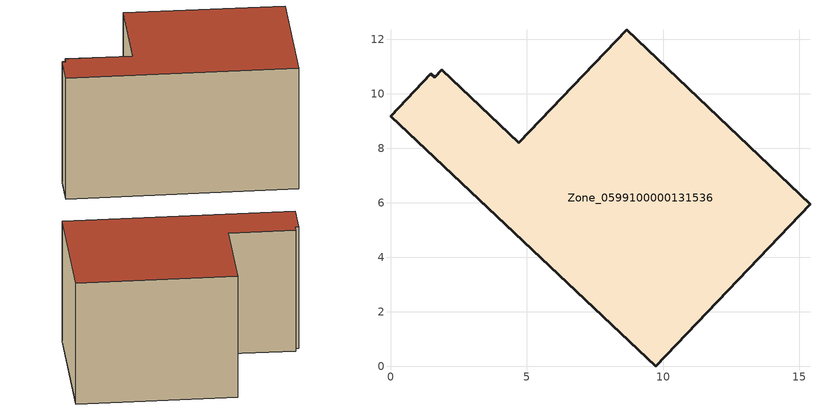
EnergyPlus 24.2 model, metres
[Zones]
Zone_0599100000131536
 floor ground (C_G): 0,9.19 1.49,10.75 1.63,10.6 1.89,10.88 4.7,8.21 8.66,12.36 15.39,5.95 9.73,0 z3.13
 wall outside (C_F): 9.73,0 15.39,5.95 8.66,12.36 4.7,8.21 1.89,10.88 1.63,10.6 1.49,10.75 0,9.19 9.73,0 z3.13:10.8
 roof outside (C_R): 1.49,10.75 0,9.19 9.73,0 15.39,5.95 8.66,12.36 4.7,8.21 1.89,10.88 1.63,10.6 z10.8
[BUILDING]
Pand.0599100000131536: North Axis=0; Terrain=City; Loads Convergence Tolerance Value=0.04; Temperature Convergence Tolerance Value=0.4; Solar Distribution=FullExterior; Maximum Number of Warmup Days=25; Minimum Number of Warmup Days=1
[Site:Location]
Rotterdam.The.Hague.AP_ZH_NLD Design_Conditions: Latitude=51.96; Longitude=4.45; Time Zone=1; Elevation=-4.5
[SITE:GROUNDTEMPERATURE:BUILDINGSURFACE]
18, 18, 18, 18, 18, 18, 18, 18, 18, 18, 18, 18
[MATERIAL] Thermal Absorptance=0.9; Solar Absorptance=0.7; Visible Absorptance=0.7
Name | Roughness | Thickness | Conductivity | Density | Specific Heat
G.TC.1975-1991 | MediumSmooth | 0.15 | 0.288461 | 540 | 1210
F.TC.1975-1991 | Rough | 0.3 | 0.230769 | 1920 | 840
R.TC.1975-1991 | MediumRough | 0.2 | 0.153846 | 1500 | 1000
[CONSTRUCTION]
C_G: G.TC.1975-1991
C_F: F.TC.1975-1991
C_R: R.TC.1975-1991
[ZONE]
Zone_0599100000131536: Type=1; Multiplier=1; Ceiling Height=Autocalculate; Volume=Autocalculate; Floor Area=autocalculate; Part of Total Floor Area=Yes
[ZONEINFILTRATION:DESIGNFLOWRATE]
Infil_Zone_0599100000131536: Zone or ZoneList or Space or SpaceList=Zone_0599100000131536; Schedule=AlwaysOn; Design Flow Rate Calculation Method=Flow/Area; Flow Rate per Floor Area=0.003; Constant Term Coefficient=1; Temperature Term Coefficient=0; Velocity Term Coefficient=0; Velocity Squared Term Coefficient=0
[HVACTEMPLATE:ZONE:IDEALLOADSAIRSYSTEM]
Zone_0599100000131536: Maximum Heating Supply Air Temperature=50; Minimum Cooling Supply Air Temperature=13; Maximum Heating Supply Air Humidity Ratio=0.0156; Minimum Cooling Supply Air Humidity Ratio=0.0077; Heating Limit=NoLimit; Cooling Limit=NoLimit; Dehumidification Control Type=ConstantSensibleHeatRatio; Cooling Sensible Heat Ratio=0.7; Dehumidification Setpoint=60; Humidification Control Type=None; Humidification Setpoint=30; Outdoor Air Method=None; Outdoor Air Flow Rate per Person=0.00944; Outdoor Air Flow Rate per Zone Floor Area=0; Outdoor Air Flow Rate per Zone=0; Demand Controlled Ventilation Type=None; Outdoor Air Economizer Type=NoEconomizer; Heat Recovery Type=None; Sensible Heat Recovery Effectiveness=0.7; Latent Heat Recovery Effectiveness=0.65
[ZONECONTROL:THERMOSTAT]
ThermostatControl_Zone_0599100000131536: Zone or ZoneList=Zone_0599100000131536; Control Type Schedule=DualSetpointControlType; Control 1=Thermostat_Zone_0599100000131536; Temperature Difference Between Cutout And Setpoint=0
[THERMOSTATSETPOINT:DUALSETPOINT]
Thermostat_Zone_0599100000131536: Heating Setpoint Temperature Schedule=HeatingSetpoint_Zone_0599100000131536; Cooling Setpoint Temperature Schedule=CoolingSetpoint_Zone_0599100000131536
[SCHEDULE:COMPACT]
HeatingSetpoint_Zone_0599100000131536: Through: 12/31, For: AllDays, Until: 24:00, 21
CoolingSetpoint_Zone_0599100000131536: Through: 12/31, For: AllDays, Until: 24:00, 24
DualSetpointControlType: Through: 12/31, For: AllDays, Until: 24:00, 4
AlwaysOn: Through: 12/31, For: AllDays, Until: 24:00, 1
